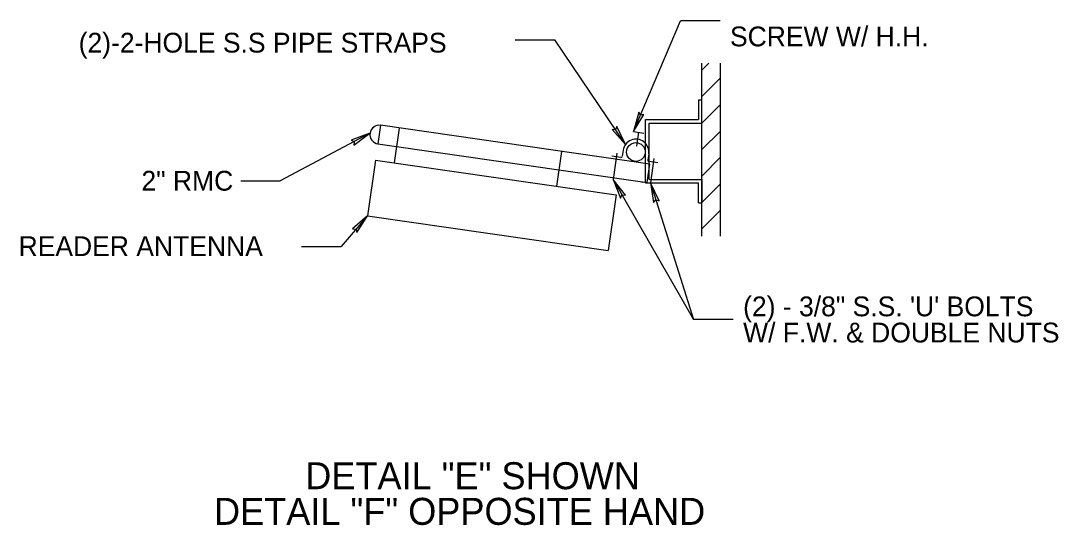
# Model space of a CAD drawing. Extents: x 507280 to 508328, y 495537 to 496197.
# Drawn here: x 507880.1 to 508053, y 495786.2 to 495870.3 of the extents above; entities that cross this region are included whole.
import ezdxf

# ---------------------------------------------------------------- set-up
doc = ezdxf.new("R2010")
doc.units = 0
doc.layers.add('1', color=7, linetype='Continuous')

msp = doc.modelspace()

# ---------------------------------------------------------------- linework, layer by layer
at = {"layer": '1'}
for p, q in [((507982.24, 495851.85), (507990.05, 495870.32)), ((507996.65, 495870.32), (507990.05, 495870.32)), ((507962.51, 495867.12), (507969.11, 495867.12)), ((507980.88, 495849.7), (507969.11, 495867.12)), ((507993.61, 495834.42), (507993.61, 495863.27)), ((507993.61, 495862.08), (507994.79, 495863.27)), ((507996.73, 495834.42), (507996.73, 495863.27)), ((507993.61, 495857.67), (507996.73, 495860.8)), ((507993.02, 495857.16), (507993.61, 495857.16)), ((507993.02, 495857.16), (507993.02, 495853.84)), ((507993.61, 495853.26), (507993.61, 495857.17)), ((507993.61, 495853.26), (507996.73, 495856.38)), ((507940.08, 495852.89), (507939.63, 495849.79)), ((507984.93, 495846.42), (507940.08, 495852.89)), ((507943.17, 495852.44), (507942.34, 495846.64)), ((507984.23, 495843.3), (507984.23, 495853.84)), ((507984.23, 495853.84), (507993.02, 495853.84)), ((507984.82, 495843.88), (507984.82, 495853.26)), ((507984.82, 495853.26), (507993.61, 495853.26)), ((507938.31, 495851.56), (507923.37, 495843.65)), ((507982.24, 495851.85), (507983.95, 495851.6)), ((507982.76, 495849.43), (507983.09, 495851.73)), ((507993.61, 495848.85), (507996.7, 495851.94)), ((507939.63, 495849.79), (507984.48, 495843.33)), ((507939.24, 495847.09), (507937.91, 495837.81)), ((507939.24, 495847.09), (507979.35, 495841.31)), ((507970.24, 495848.54), (507969.4, 495842.74)), ((507980.09, 495847.53), (507978.63, 495847.74)), ((507979.45, 495848.25), (507978.82, 495843.86)), ((507980.49, 495848.74), (507980.34, 495847.72)), ((507984.75, 495848.13), (507984.6, 495847.1)), ((507985.61, 495847.36), (507985.02, 495843.3)), ((507993.61, 495844.43), (507996.73, 495847.56)), ((507984.48, 495843.33), (507984.93, 495846.42)), ((507986.25, 495846.64), (507984.79, 495846.85)), ((507916.77, 495843.65), (507923.37, 495843.65)), ((507978.82, 495843.86), (507992.23, 495820.53)), ((507984.82, 495843.88), (507993.61, 495843.88)), ((507993.61, 495843.88), (507993.61, 495839.97)), ((507983.65, 495843.33), (507983.7, 495843.54)), ((507984.23, 495843.3), (507993.02, 495843.3)), ((507985.02, 495843.3), (507992.23, 495820.53)), ((507993.02, 495839.98), (507993.02, 495843.3)), ((507993.61, 495840.02), (507996.73, 495843.15)), ((507979.35, 495841.31), (507978.01, 495832.03)), ((507993.02, 495839.98), (507993.61, 495839.98)), ((507993.61, 495835.61), (507996.73, 495838.73)), ((507937.91, 495837.81), (507933.5, 495832.71)), ((507937.91, 495837.81), (507978.01, 495832.03)), ((507926.9, 495832.71), (507933.5, 495832.71)), ((507998.83, 495820.53), (507992.23, 495820.53))]:
    msp.add_line(p, q, dxfattribs=at)
for points in [[(507982.24, 495851.85), (507983.96, 495854.71), (507983.39, 495854.57), (507983.09, 495855.08)], [(507982.24, 495851.85), (507983.96, 495854.71), (507983.39, 495854.57), (507983.09, 495855.08)], [(507980.88, 495849.7), (507979.42, 495852.71), (507979.23, 495852.15), (507978.64, 495852.18)], [(507938.31, 495851.56), (507935.17, 495850.43), (507935.7, 495850.18), (507935.61, 495849.6)], [(507938.31, 495851.56), (507935.17, 495850.43), (507935.7, 495850.18), (507935.61, 495849.6)], [(507978.82, 495843.86), (507980.05, 495840.76), (507980.29, 495841.3), (507980.87, 495841.23)], [(507978.82, 495843.86), (507980.05, 495840.76), (507980.29, 495841.3), (507980.87, 495841.23)], [(507985.02, 495843.3), (507985.57, 495840), (507985.91, 495840.48), (507986.47, 495840.29)], [(507985.02, 495843.3), (507985.57, 495840), (507985.91, 495840.48), (507986.47, 495840.29)], [(507937.91, 495837.81), (507935.39, 495835.62), (507935.98, 495835.57), (507936.1, 495835)], [(507937.91, 495837.81), (507935.39, 495835.62), (507935.98, 495835.57), (507936.1, 495835)]]:
    msp.add_lwpolyline(points, close=True, dxfattribs=at)
msp.add_circle((507982.62, 495848.44), 1.56, dxfattribs=at)
msp.add_circle((507982.62, 495848.44), 1.56, dxfattribs=at)
for centre, radius, start, end in [((507939.86, 495851.34), 1.56, 81.7968, 261.7968), ((507982.62, 495848.44), 2.15, 351.7968, 171.7969), ((507980.12, 495847.75), 0.225, 261.7968, 351.7968), ((507984.82, 495847.07), 0.225, 171.7968, 261.7968)]:
    msp.add_arc(centre, radius, start, end, dxfattribs=at)

# ---------------------------------------------------------------- texts
for s, height, p in [('(2)-2-HOLE S.S PIPE STRAPS', 3.2999, (507889.77, 495865.01)), ('SCREW W/ H.H.', 3.2999, (507998.29, 495866.05)), ('2" RMC', 3.3, (507900.23, 495842)), ('READER ANTENNA', 3.2999, (507879.76, 495831.09)), ('(2) - 3/8" S.S. \'U\' BOLTS', 3.2999, (508000.48, 495821.06)), ('W/ F.W. & DOUBLE NUTS', 3.2999, (508000.48, 495816.7)), ('DETAIL "E" SHOWN', 4.4998, (507927.52, 495792.24)), ('DETAIL "F" OPPOSITE HAND', 4.4998, (507912.32, 495786.3))]:
    msp.add_text(s, height=height, dxfattribs=at).set_placement(p)

doc.saveas('drawing.dxf')
